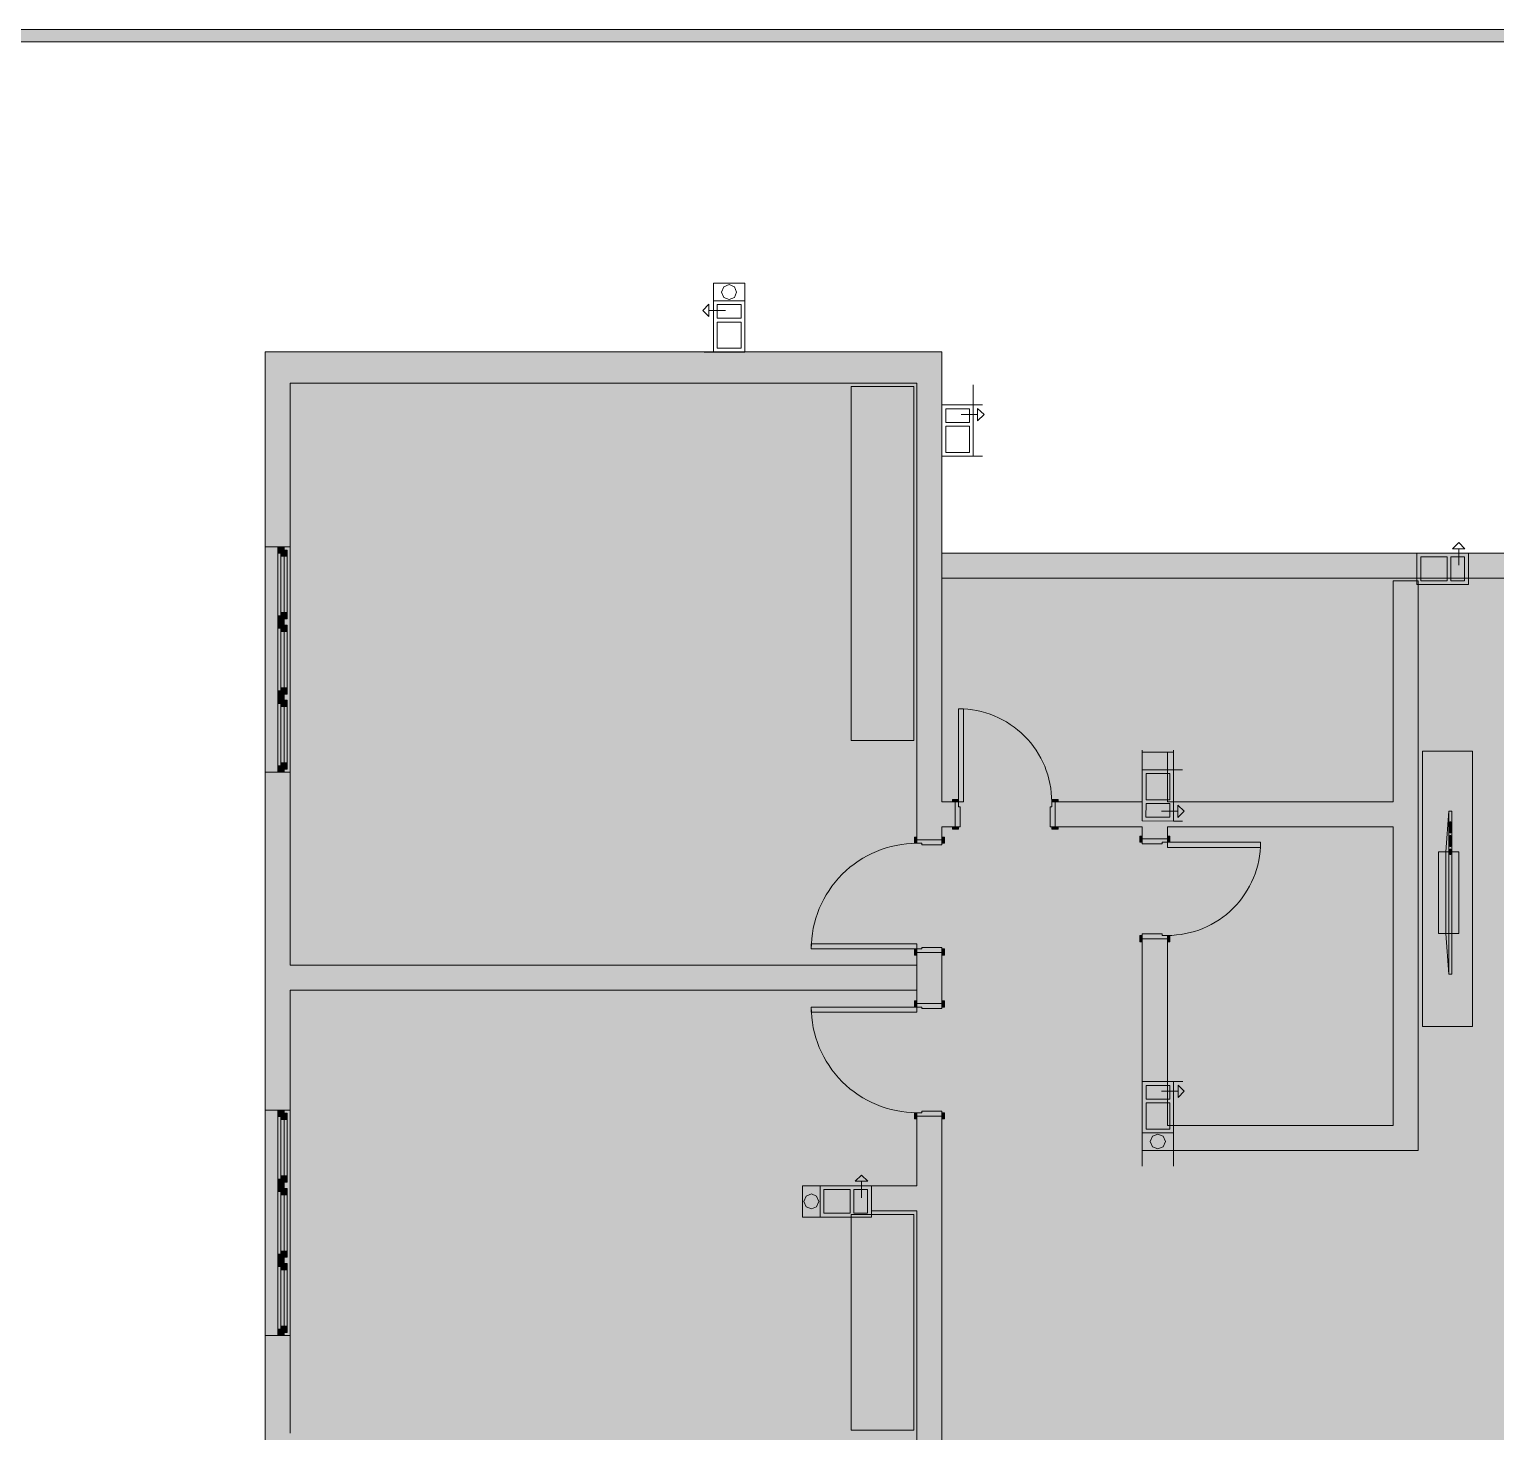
# Model space of a CAD drawing. Header units: centimetres. Extents: x -2733 to 2483, y -2206 to 1504.
# Drawn here: x 644 to 1815, y 384 to 1504 of the extents above; entities that cross this region are included whole.
import ezdxf

# ---------------------------------------------------------------- set-up
doc = ezdxf.new("R2010")
doc.units = ezdxf.units.CM
for name, color, linetype, lineweight, true_color in [('kufiri i objektit', 7, 'Continuous', 0, 0xb36d4d), ('PDF_2D Drafting - General', 7, 'Continuous', 0, 0x7f7f7f), ('PDF_Equipment', 7, 'Continuous', 0, 0x6a6a6a), ('PDF_Muret', 7, 'Continuous', 0, 0x7f7f7f)]:
    doc.layers.add(name, color=color, linetype=linetype, lineweight=lineweight, true_color=true_color)
doc.layers.add('ndarjet-njesite', color=1, linetype='Continuous', lineweight=0)
doc.layers.add('PDF_Oxhaqet', color=7, linetype='Continuous', lineweight=0)

msp = doc.modelspace()

# ---------------------------------------------------------------- hatches: boundary and pattern name
at = {"layer": 'PDF_2D Drafting - General', "true_color": 0xfafafa, "transparency": 33554559}
msp.add_hatch(color=7, dxfattribs=at).paths.add_polyline_path([(2309, 1085.5), (2309, -210.6), (2309, -223.1), (1319, -223.1), (1306.5, -223.1), (1306.5, -707.4), (1046.1, -707.5), (1033.6, -707.4), (1033.6, -422.5), (1033.6, -410), (852, -410), (832, -410), (832, 1246.4), (1372.5, 1246.4), (1372.4, 1085.5)])
at = {"layer": 'PDF_Equipment', "true_color": 0xffffff, "transparency": 33554559}
msp.add_hatch(color=7, dxfattribs=at).paths.add_polyline_path([(1779.8, 749.1), (1777.3, 749.1), (1774.8, 781.7), (1774.8, 846.9), (1777.3, 879.5), (1779.8, 879.5)])
at = {"layer": 'PDF_Muret', "true_color": 0xffffff, "transparency": 33554559}
for points in [[(842, 1090.5), (847, 1090.5), (847, 1088), (844.5, 1088), (844.5, 1085.5), (842, 1085.5)], [(849.5, 1083), (849.5, 1038), (844.5, 1038), (844.5, 1035.5), (842, 1035.5), (842, 1085.5), (844.5, 1085.5), (844.5, 1083)], [(847, 1030.5), (842, 1030.5), (842, 1035.5), (844.5, 1035.5), (844.5, 1033), (847, 1033)], [(842, 1030.5), (847, 1030.5), (847, 1028), (844.5, 1028), (844.5, 1025.5), (842, 1025.5)], [(849.5, 1023), (849.5, 978), (844.5, 978), (844.5, 975.5), (842, 975.5), (842, 1025.5), (844.5, 1025.5), (844.5, 1023)], [(847, 970.5), (842, 970.5), (842, 975.5), (844.5, 975.5), (844.5, 973), (847, 973)], [(842, 970.5), (847, 970.5), (847, 968), (844.5, 968), (844.5, 965.5), (842, 965.5)], [(849.5, 963), (849.5, 918), (844.5, 918), (844.5, 915.5), (842, 915.5), (842, 965.5), (844.5, 965.5), (844.5, 963)], [(847, 910.5), (842, 910.5), (842, 915.5), (844.5, 915.5), (844.5, 913), (847, 913)], [(1383, 866.8), (1383, 886.8), (1385.8, 886.8), (1385.8, 882.8), (1387, 882.8), (1387, 866.8)], [(1459, 866.8), (1459, 882.8), (1460.2, 882.8), (1460.2, 886.8), (1463, 886.8), (1463, 866.8)], [(1372.5, 852.5), (1356.5, 852.5), (1356.5, 853.7), (1352.5, 853.7), (1352.5, 856.5), (1372.5, 856.5)], [(1532.5, 857.3), (1552.5, 857.3), (1552.5, 854.5), (1548.5, 854.5), (1548.5, 853.3), (1532.5, 853.3)], [(1532.5, 781.3), (1548.5, 781.3), (1548.5, 780.1), (1552.5, 780.1), (1552.5, 777.3), (1532.5, 777.3)], [(1372.5, 766.5), (1352.5, 766.5), (1352.5, 769.3), (1356.5, 769.3), (1356.5, 770.5), (1372.5, 770.5)], [(1372.5, 725.7), (1372.5, 721.7), (1356.5, 721.7), (1356.5, 722.9), (1352.5, 722.9), (1352.5, 725.7)], [(847, 640.5), (847, 638), (844.5, 638), (844.5, 635.5), (842, 635.5), (842, 640.5)], [(849.5, 588), (844.5, 588), (844.5, 585.5), (842, 585.5), (842, 635.5), (844.5, 635.5), (844.5, 633), (849.5, 633)], [(1372.5, 639.7), (1372.5, 635.7), (1352.5, 635.7), (1352.5, 638.5), (1356.5, 638.5), (1356.5, 639.7)], [(842, 580.5), (842, 585.5), (844.5, 585.5), (844.5, 583), (847, 583), (847, 580.5)], [(847, 580.5), (847, 578), (844.5, 578), (844.5, 575.5), (842, 575.5), (842, 580.5)], [(849.5, 528), (844.5, 528), (844.5, 525.5), (842, 525.5), (842, 575.5), (844.5, 575.5), (844.5, 573), (849.5, 573)], [(842, 520.5), (842, 525.5), (844.5, 525.5), (844.5, 523), (847, 523), (847, 520.5)], [(847, 520.5), (847, 518), (844.5, 518), (844.5, 515.5), (842, 515.5), (842, 520.5)], [(849.5, 468), (844.5, 468), (844.5, 465.5), (842, 465.5), (842, 515.5), (844.5, 515.5), (844.5, 513), (849.5, 513)], [(842, 460.5), (842, 465.5), (844.5, 465.5), (844.5, 463), (847, 463), (847, 460.5)]]:
    msp.add_hatch(color=7, dxfattribs=at).paths.add_polyline_path(points)

# ---------------------------------------------------------------- linework, layer by layer
at = {"layer": 'kufiri i objektit', "lineweight": 5}
msp.add_lwpolyline([(293.9, 39.3), (293.9, 122.7), (-2197.9, 122.7), (-2197.9, -1778), (2482.6, -1778), (2482.6, 1504), (532.4, 1504), (532.4, 39.3)], close=True, dxfattribs=at)
at = {"layer": 'ndarjet-njesite'}
msp.add_lwpolyline([(2309, 1085.5), (2309, -210.6), (2309, -223.1), (1319, -223.1), (1306.5, -223.1), (1306.5, -707.4), (1021.1, -707.4), (1021.1, -397.5), (832, -397.5), (832, 1246.4), (1372.5, 1246.4), (1372.4, 1085.5), (2309, 1085.5)], close=True, dxfattribs=at)
at = {"layer": 'PDF_2D Drafting - General', "lineweight": 9}
for points in [[(832, -410), (832, 1246.4)], [(832, 1246.4), (1372.5, 1246.4)], [(1372.5, 1246.4), (1372.4, 1085.5)], [(1300.1, 1218.8), (1300.1, 935.9)], [(1350.1, 1218.8), (1300.1, 1218.8)], [(1350.1, 935.9), (1350.1, 1218.8)], [(1372.4, 1085.5), (2309, 1085.5)], [(1300.1, 935.9), (1350.1, 935.9)], [(1756.3, 927.4), (1756.3, 707.4)], [(1796.3, 927.4), (1756.3, 927.4)], [(1796.3, 707.4), (1796.3, 927.4)], [(1756.3, 707.4), (1796.3, 707.4)], [(1300.1, 557.2), (1300.1, 384.8)], [(1350.1, 557.2), (1300.1, 557.2)], [(1350.1, 384.8), (1350.1, 557.2)], [(1300.1, 384.8), (1350.1, 384.8)]]:
    msp.add_lwpolyline(points, dxfattribs=at)
at = {"layer": 'PDF_2D Drafting - General', "color": 7, "true_color": 0xffffff, "transparency": 33554559}
for points in [[(1350.1, 935.9), (1300.1, 935.9), (1350.1, 1218.8), (1300.1, 1218.8)], [(1796.3, 927.4), (1796.3, 707.4), (1756.3, 927.4), (1756.3, 707.4)], [(1350.1, 384.8), (1300.1, 384.8), (1350.1, 557.2), (1300.1, 557.2)]]:
    msp.add_solid(points, dxfattribs=at)
at = {"layer": 'PDF_Equipment', "lineweight": 13}
for points in [[(1777.3, 879.5), (1774.8, 846.9)], [(1779.8, 879.5), (1777.3, 879.5)], [(1777.3, 749.1), (1777.3, 879.5)], [(1779.8, 749.1), (1779.8, 879.5)], [(1778.2, 862.1), (1778.2, 870.8)], [(1778.2, 870.8), (1778.8, 870.8)], [(1778.8, 870.8), (1778.8, 862.1)], [(1778.8, 862.1), (1778.2, 862.1)], [(1778.2, 851.3), (1778.2, 860)], [(1778.2, 860), (1778.8, 860)], [(1778.8, 860), (1778.8, 851.3)], [(1769.1, 846.9), (1769.1, 781.7)], [(1785.4, 846.9), (1769.1, 846.9)], [(1774.8, 846.9), (1774.8, 781.7)], [(1778.8, 851.3), (1778.2, 851.3)], [(1778.2, 844.8), (1778.2, 849.1)], [(1778.2, 849.1), (1778.8, 849.1)], [(1778.8, 844.8), (1778.2, 844.8)], [(1778.8, 849.1), (1778.8, 844.8)], [(1785.4, 781.7), (1785.4, 846.9)], [(1769.1, 781.7), (1785.4, 781.7)], [(1774.8, 781.7), (1777.3, 749.1)], [(1777.3, 749.1), (1779.8, 749.1)]]:
    msp.add_lwpolyline(points, dxfattribs=at)
at = {"layer": 'PDF_Equipment', "color": 7, "true_color": 0xffffff, "transparency": 33554559}
msp.add_solid([(1785.4, 781.7), (1769.1, 781.7), (1785.4, 846.9), (1769.1, 846.9)], dxfattribs=at)
at = {"layer": 'PDF_Muret', "color": 251, "lineweight": 5, "true_color": 0x6a6a6a}
for points in [[(542.4, 1494), (2472.6, 1494)], [(1372.5, 1246.4), (832, 1246.4)], [(832, 1246.4), (832, 1090.5)], [(1372.5, 1085.5), (1372.5, 1246.4)], [(852, 1221.4), (1352.5, 1221.4)], [(852, 1090.5), (852, 1221.4)], [(1352.5, 1221.4), (1352.5, 856.5)], [(832, 1090.5), (842, 1090.5)], [(832, 1090.5), (842, 1090.5)], [(842, 1090.5), (847, 1090.5)], [(842, 1090.5), (847, 1090.5)], [(842, 1090.5), (847, 1090.5)], [(847, 1090.5), (852, 1090.5)], [(847, 1090.5), (852, 1090.5)], [(1906.2, 1085.5), (1372.4, 1085.5)], [(1372.4, 1085.5), (1372.4, 1065.5)], [(1372.4, 1065.5), (1906.2, 1065.5)], [(1372.5, 886.8), (1372.5, 1065.5)], [(1732.9, 1063.5), (1732.9, 886.8)], [(1752.9, 1063.5), (1732.9, 1063.5)], [(1752.9, 608.3), (1752.9, 1063.5)], [(1532.5, 926.5), (1532.5, 886.8)], [(1552.5, 926.5), (1532.5, 926.5)], [(1552.5, 886.8), (1552.5, 926.5)], [(832, 910.5), (842, 910.5)], [(832, 910.5), (832, 640.5)], [(832, 910.5), (842, 910.5)], [(842, 910.5), (847, 910.5)], [(842, 910.5), (847, 910.5)], [(842, 910.5), (847, 910.5)], [(847, 910.5), (852, 910.5)], [(847, 910.5), (852, 910.5)], [(852, 756.4), (852, 910.5)], [(1383, 886.8), (1372.5, 886.8)], [(1383, 886.8), (1380.8, 886.8)], [(1383, 886.8), (1380.8, 886.8)], [(1383, 886.8), (1380.8, 886.8)], [(1383, 886.8), (1383, 866.8)], [(1383, 886.8), (1383, 866.8)], [(1383, 886.8), (1383, 866.8)], [(1463, 886.8), (1465.2, 886.8)], [(1463, 886.8), (1463, 866.8)], [(1532.5, 886.8), (1463, 886.8)], [(1463, 886.8), (1463, 866.8)], [(1463, 886.8), (1463, 866.8)], [(1463, 886.8), (1465.2, 886.8)], [(1463, 886.8), (1465.2, 886.8)], [(1732.9, 886.8), (1552.5, 886.8)], [(1372.5, 856.5), (1372.5, 866.8)], [(1372.5, 866.8), (1383, 866.8)], [(1383, 866.8), (1380.8, 866.8)], [(1383, 866.8), (1380.8, 866.8)], [(1383, 866.8), (1380.8, 866.8)], [(1463, 866.8), (1465.2, 866.8)], [(1463, 866.8), (1532.5, 866.8)], [(1463, 866.8), (1465.2, 866.8)], [(1463, 866.8), (1465.2, 866.8)], [(1532.5, 866.8), (1532.5, 857.3)], [(1552.5, 857.3), (1552.5, 866.8)], [(1552.5, 866.8), (1732.9, 866.8)], [(1732.9, 866.8), (1732.9, 628.3)], [(1352.5, 856.5), (1352.5, 858.7)], [(1352.5, 856.5), (1352.5, 858.7)], [(1352.5, 856.5), (1352.5, 858.7)], [(1352.5, 856.5), (1372.5, 856.5)], [(1352.5, 856.5), (1372.5, 856.5)], [(1352.5, 856.5), (1372.5, 856.5)], [(1372.5, 856.5), (1372.5, 858.7)], [(1372.5, 856.5), (1372.5, 858.7)], [(1372.5, 856.5), (1372.5, 858.7)], [(1532.5, 857.3), (1532.5, 859.5)], [(1532.5, 857.3), (1532.5, 859.5)], [(1532.5, 857.3), (1532.5, 859.5)], [(1552.5, 857.3), (1532.5, 857.3)], [(1552.5, 857.3), (1532.5, 857.3)], [(1552.5, 857.3), (1532.5, 857.3)], [(1552.5, 857.3), (1552.5, 859.5)], [(1552.5, 857.3), (1552.5, 859.5)], [(1552.5, 857.3), (1552.5, 859.5)], [(1532.5, 777.3), (1532.5, 775.1)], [(1552.5, 777.3), (1532.5, 777.3)], [(1532.5, 777.3), (1532.5, 608.3)], [(1552.5, 777.3), (1532.5, 777.3)], [(1552.5, 777.3), (1532.5, 777.3)], [(1532.5, 777.3), (1532.5, 775.1)], [(1532.5, 777.3), (1532.5, 775.1)], [(1552.5, 777.3), (1552.5, 775.1)], [(1552.5, 628.3), (1552.5, 777.3)], [(1552.5, 777.3), (1552.5, 775.1)], [(1552.5, 777.3), (1552.5, 775.1)], [(1352.5, 766.5), (1352.5, 764.3)], [(1352.5, 766.5), (1372.5, 766.5)], [(1352.5, 766.5), (1352.5, 725.7)], [(1352.5, 766.5), (1372.5, 766.5)], [(1352.5, 766.5), (1372.5, 766.5)], [(1352.5, 766.5), (1352.5, 764.3)], [(1352.5, 766.5), (1352.5, 764.3)], [(1372.5, 766.5), (1372.5, 764.3)], [(1372.5, 725.7), (1372.5, 766.5)], [(1372.5, 766.5), (1372.5, 764.3)], [(1372.5, 766.5), (1372.5, 764.3)], [(1352.5, 756.4), (852, 756.4)], [(1352.5, 736.4), (1352.5, 756.4)], [(852, 640.5), (852, 736.4)], [(852, 736.4), (1352.5, 736.4)], [(1352.5, 725.7), (1352.5, 727.9)], [(1352.5, 725.7), (1352.5, 727.9)], [(1352.5, 725.7), (1352.5, 727.9)], [(1372.5, 725.7), (1372.5, 727.9)], [(1372.5, 725.7), (1372.5, 727.9)], [(1372.5, 725.7), (1372.5, 727.9)], [(1352.5, 725.7), (1372.5, 725.7)], [(1352.5, 725.7), (1372.5, 725.7)], [(1352.5, 725.7), (1372.5, 725.7)], [(832, 640.5), (842, 640.5)], [(832, 640.5), (842, 640.5)], [(842, 640.5), (847, 640.5)], [(842, 640.5), (847, 640.5)], [(842, 640.5), (847, 640.5)], [(847, 640.5), (852, 640.5)], [(847, 640.5), (852, 640.5)], [(1352.5, 635.7), (1352.5, 633.5)], [(1352.5, 635.7), (1372.5, 635.7)], [(1352.5, 635.7), (1352.5, 580.1)], [(1352.5, 635.7), (1372.5, 635.7)], [(1352.5, 635.7), (1372.5, 635.7)], [(1352.5, 635.7), (1352.5, 633.5)], [(1352.5, 635.7), (1352.5, 633.5)], [(1372.5, 635.7), (1372.5, 633.5)], [(1372.5, 49.4), (1372.5, 635.7)], [(1372.5, 635.7), (1372.5, 633.5)], [(1372.5, 635.7), (1372.5, 633.5)], [(1732.9, 628.3), (1552.5, 628.3)], [(1532.5, 608.3), (1552.5, 608.3)], [(1552.5, 608.3), (1752.9, 608.3)], [(1352.5, 580.1), (1316.1, 580.1)], [(1316.1, 580.1), (1316.1, 560.1)], [(1316.1, 560.1), (1352.5, 560.1)], [(1352.5, 560.1), (1352.5, 49.4)], [(832, 460.5), (842, 460.5)], [(832, 460.5), (832, 244.1)], [(832, 460.5), (842, 460.5)], [(842, 460.5), (847, 460.5)], [(842, 460.5), (847, 460.5)], [(842, 460.5), (847, 460.5)], [(847, 460.5), (852, 460.5)], [(847, 460.5), (852, 460.5)], [(852, 382.5), (852, 460.5)]]:
    msp.add_lwpolyline(points, dxfattribs=at)
at = {"layer": 'PDF_Muret', "lineweight": 5}
for points in [[(832, 910.5), (832, 1090.5)], [(842, 1090.5), (842, 1085.5)], [(847, 1088), (847, 1090.5)], [(852, 910.5), (852, 1090.5)], [(842, 1085.5), (844.5, 1085.5)], [(842, 1085.5), (842, 1035.5)], [(844.5, 1085.5), (844.5, 1088)], [(844.5, 1088), (847, 1088)], [(844.5, 1088), (844.5, 1083)], [(849.5, 1088), (844.5, 1088)], [(844.5, 1083), (849.5, 1083)], [(844.5, 1083), (844.5, 1038)], [(847, 1038), (847, 1083)], [(849.5, 1083), (849.5, 1088)], [(849.5, 1038), (849.5, 1083)], [(849.5, 1038), (849.5, 1083)], [(844.5, 1035.5), (842, 1035.5)], [(842, 1035.5), (842, 1030.5)], [(849.5, 1038), (844.5, 1038)], [(844.5, 1038), (844.5, 1033)], [(844.5, 1033), (844.5, 1035.5)], [(847, 1033), (844.5, 1033)], [(844.5, 1033), (849.5, 1033)], [(847, 1030.5), (847, 1033)], [(849.5, 1033), (849.5, 1038)], [(842, 1030.5), (842, 1025.5)], [(842, 1025.5), (844.5, 1025.5)], [(842, 1025.5), (842, 975.5)], [(844.5, 1025.5), (844.5, 1028)], [(844.5, 1028), (847, 1028)], [(844.5, 1028), (844.5, 1023)], [(849.5, 1028), (844.5, 1028)], [(844.5, 1023), (849.5, 1023)], [(844.5, 1023), (844.5, 978)], [(847, 1028), (847, 1030.5)], [(847, 978), (847, 1023)], [(849.5, 1023), (849.5, 1028)], [(849.5, 978), (849.5, 1023)], [(849.5, 978), (849.5, 1023)], [(844.5, 975.5), (842, 975.5)], [(842, 975.5), (842, 970.5)], [(849.5, 978), (844.5, 978)], [(844.5, 978), (844.5, 973)], [(844.5, 973), (844.5, 975.5)], [(847, 973), (844.5, 973)], [(844.5, 973), (849.5, 973)], [(847, 970.5), (847, 973)], [(849.5, 973), (849.5, 978)], [(842, 970.5), (842, 965.5)], [(842, 965.5), (844.5, 965.5)], [(842, 965.5), (842, 915.5)], [(844.5, 965.5), (844.5, 968)], [(844.5, 968), (847, 968)], [(844.5, 968), (844.5, 963)], [(849.5, 968), (844.5, 968)], [(844.5, 963), (849.5, 963)], [(844.5, 963), (844.5, 918)], [(847, 968), (847, 970.5)], [(847, 918), (847, 963)], [(849.5, 963), (849.5, 968)], [(849.5, 918), (849.5, 963)], [(849.5, 918), (849.5, 963)], [(1385.8, 961.2), (1385.8, 886.8)], [(1389.8, 961.2), (1385.8, 961.2)], [(1389.8, 886.8), (1389.8, 961.2)], [(844.5, 915.5), (842, 915.5)], [(842, 915.5), (842, 910.5)], [(849.5, 918), (844.5, 918)], [(844.5, 918), (844.5, 913)], [(844.5, 913), (844.5, 915.5)], [(849.5, 913), (849.5, 918)], [(847, 913), (844.5, 913)], [(844.5, 913), (849.5, 913)], [(847, 910.5), (847, 913)], [(1385.8, 888.7), (1380.8, 888.7)], [(1380.8, 888.7), (1380.8, 886.8)], [(1380.8, 886.8), (1385.8, 886.8)], [(1383, 866.8), (1383, 886.8)], [(1383, 886.8), (1385.8, 886.8)], [(1385.8, 886.8), (1385.8, 888.7)], [(1385.8, 886.8), (1385.8, 882.8)], [(1385.8, 886.8), (1389.8, 886.8)], [(1385.8, 882.8), (1387, 882.8)], [(1387, 882.8), (1387, 866.8)], [(1459, 866.8), (1459, 882.8)], [(1459, 882.8), (1460.2, 882.8)], [(1465.2, 888.7), (1460.2, 888.7)], [(1460.2, 888.7), (1460.2, 886.8)], [(1460.2, 886.8), (1465.2, 886.8)], [(1460.2, 882.8), (1460.2, 886.8)], [(1460.2, 886.8), (1463, 886.8)], [(1463, 886.8), (1463, 866.8)], [(1465.2, 886.8), (1465.2, 888.7)], [(1385.8, 866.8), (1380.8, 866.8)], [(1380.8, 866.8), (1380.8, 864.9)], [(1387, 866.8), (1383, 866.8)], [(1385.8, 864.9), (1385.8, 866.8)], [(1463, 866.8), (1459, 866.8)], [(1465.2, 866.8), (1460.2, 866.8)], [(1460.2, 866.8), (1460.2, 864.9)], [(1465.2, 864.9), (1465.2, 866.8)], [(1352.5, 858.7), (1350.6, 858.7)], [(1350.6, 858.7), (1350.6, 853.7)], [(1352.5, 853.7), (1352.5, 858.7)], [(1352.5, 853.7), (1352.5, 856.5)], [(1352.5, 856.5), (1372.5, 856.5)], [(1374.4, 858.7), (1372.5, 858.7)], [(1372.5, 858.7), (1372.5, 853.7)], [(1372.5, 856.5), (1372.5, 852.5)], [(1374.4, 853.7), (1374.4, 858.7)], [(1380.8, 864.9), (1385.8, 864.9)], [(1460.2, 864.9), (1465.2, 864.9)], [(1532.5, 859.5), (1530.6, 859.5)], [(1530.6, 859.5), (1530.6, 854.5)], [(1532.5, 854.5), (1532.5, 859.5)], [(1532.5, 857.3), (1552.5, 857.3)], [(1532.5, 853.3), (1532.5, 857.3)], [(1554.4, 859.5), (1552.5, 859.5)], [(1552.5, 859.5), (1552.5, 854.5)], [(1552.5, 857.3), (1552.5, 854.5)], [(1554.4, 854.5), (1554.4, 859.5)], [(1350.6, 853.7), (1352.5, 853.7)], [(1356.5, 853.7), (1352.5, 853.7)], [(1356.5, 852.5), (1356.5, 853.7)], [(1372.5, 852.5), (1356.5, 852.5)], [(1372.5, 853.7), (1374.4, 853.7)], [(1530.6, 854.5), (1532.5, 854.5)], [(1548.5, 853.3), (1532.5, 853.3)], [(1552.5, 854.5), (1548.5, 854.5)], [(1548.5, 854.5), (1548.5, 853.3)], [(1552.5, 854.5), (1554.4, 854.5)], [(1626.9, 854.5), (1552.5, 854.5)], [(1552.5, 854.5), (1552.5, 850.5)], [(1552.5, 850.5), (1626.9, 850.5)], [(1626.9, 850.5), (1626.9, 854.5)], [(1352.5, 773.3), (1268.1, 773.3)], [(1268.1, 773.3), (1268.1, 769.3)], [(1352.5, 769.3), (1352.5, 773.3)], [(1530.6, 780.1), (1530.6, 775.1)], [(1532.5, 780.1), (1530.6, 780.1)], [(1530.6, 775.1), (1532.5, 775.1)], [(1532.5, 781.3), (1548.5, 781.3)], [(1532.5, 777.3), (1532.5, 781.3)], [(1532.5, 775.1), (1532.5, 780.1)], [(1552.5, 777.3), (1532.5, 777.3)], [(1548.5, 781.3), (1548.5, 780.1)], [(1548.5, 780.1), (1552.5, 780.1)], [(1552.5, 780.1), (1552.5, 775.1)], [(1554.4, 780.1), (1552.5, 780.1)], [(1552.5, 780.1), (1552.5, 777.3)], [(1552.5, 775.1), (1554.4, 775.1)], [(1554.4, 775.1), (1554.4, 780.1)], [(1268.1, 769.3), (1352.5, 769.3)], [(1350.6, 769.3), (1350.6, 764.3)], [(1352.5, 769.3), (1350.6, 769.3)], [(1350.6, 764.3), (1352.5, 764.3)], [(1352.5, 764.3), (1352.5, 769.3)], [(1352.5, 766.5), (1352.5, 769.3)], [(1352.5, 769.3), (1356.5, 769.3)], [(1372.5, 766.5), (1352.5, 766.5)], [(1356.5, 769.3), (1356.5, 770.5)], [(1356.5, 770.5), (1372.5, 770.5)], [(1372.5, 770.5), (1372.5, 766.5)], [(1372.5, 769.3), (1372.5, 764.3)], [(1374.4, 769.3), (1372.5, 769.3)], [(1372.5, 764.3), (1374.4, 764.3)], [(1374.4, 764.3), (1374.4, 769.3)], [(1350.6, 722.9), (1350.6, 727.9)], [(1350.6, 727.9), (1352.5, 727.9)], [(1352.5, 727.9), (1352.5, 722.9)], [(1372.5, 722.9), (1372.5, 727.9)], [(1372.5, 727.9), (1374.4, 727.9)], [(1374.4, 727.9), (1374.4, 722.9)], [(1268.1, 722.9), (1352.5, 722.9)], [(1268.1, 718.9), (1268.1, 722.9)], [(1352.5, 718.9), (1268.1, 718.9)], [(1352.5, 722.9), (1350.6, 722.9)], [(1372.5, 725.7), (1352.5, 725.7)], [(1352.5, 725.7), (1352.5, 722.9)], [(1352.5, 722.9), (1356.5, 722.9)], [(1352.5, 722.9), (1352.5, 718.9)], [(1356.5, 722.9), (1356.5, 721.7)], [(1356.5, 721.7), (1372.5, 721.7)], [(1372.5, 721.7), (1372.5, 725.7)], [(1374.4, 722.9), (1372.5, 722.9)], [(832, 640.5), (832, 460.5)], [(842, 635.5), (842, 640.5)], [(844.5, 635.5), (842, 635.5)], [(842, 585.5), (842, 635.5)], [(847, 638), (844.5, 638)], [(844.5, 638), (844.5, 635.5)], [(844.5, 633), (844.5, 638)], [(844.5, 638), (849.5, 638)], [(849.5, 633), (844.5, 633)], [(844.5, 588), (844.5, 633)], [(847, 640.5), (847, 638)], [(847, 633), (847, 588)], [(849.5, 638), (849.5, 633)], [(849.5, 633), (849.5, 588)], [(849.5, 633), (849.5, 588)], [(852, 640.5), (852, 460.5)], [(1350.6, 633.5), (1350.6, 638.5)], [(1350.6, 638.5), (1352.5, 638.5)], [(1352.5, 633.5), (1350.6, 633.5)], [(1352.5, 638.5), (1352.5, 633.5)], [(1356.5, 638.5), (1352.5, 638.5)], [(1352.5, 638.5), (1352.5, 635.7)], [(1352.5, 635.7), (1372.5, 635.7)], [(1372.5, 639.7), (1356.5, 639.7)], [(1356.5, 639.7), (1356.5, 638.5)], [(1372.5, 635.7), (1372.5, 639.7)], [(1372.5, 633.5), (1372.5, 638.5)], [(1372.5, 638.5), (1374.4, 638.5)], [(1374.4, 633.5), (1372.5, 633.5)], [(1374.4, 638.5), (1374.4, 633.5)], [(844.5, 583), (844.5, 588)], [(844.5, 588), (849.5, 588)], [(849.5, 588), (849.5, 583)], [(842, 580.5), (842, 585.5)], [(842, 585.5), (844.5, 585.5)], [(842, 575.5), (842, 580.5)], [(844.5, 575.5), (842, 575.5)], [(842, 525.5), (842, 575.5)], [(844.5, 585.5), (844.5, 583)], [(844.5, 583), (847, 583)], [(849.5, 583), (844.5, 583)], [(847, 578), (844.5, 578)], [(844.5, 578), (844.5, 575.5)], [(844.5, 573), (844.5, 578)], [(844.5, 578), (849.5, 578)], [(847, 583), (847, 580.5)], [(847, 580.5), (847, 578)], [(849.5, 578), (849.5, 573)], [(849.5, 573), (844.5, 573)], [(844.5, 528), (844.5, 573)], [(847, 573), (847, 528)], [(849.5, 573), (849.5, 528)], [(849.5, 573), (849.5, 528)], [(844.5, 523), (844.5, 528)], [(844.5, 528), (849.5, 528)], [(849.5, 528), (849.5, 523)], [(842, 520.5), (842, 525.5)], [(842, 525.5), (844.5, 525.5)], [(842, 515.5), (842, 520.5)], [(844.5, 515.5), (842, 515.5)], [(842, 465.5), (842, 515.5)], [(844.5, 525.5), (844.5, 523)], [(844.5, 523), (847, 523)], [(849.5, 523), (844.5, 523)], [(847, 518), (844.5, 518)], [(844.5, 518), (844.5, 515.5)], [(844.5, 513), (844.5, 518)], [(844.5, 518), (849.5, 518)], [(847, 523), (847, 520.5)], [(847, 520.5), (847, 518)], [(849.5, 518), (849.5, 513)], [(849.5, 513), (844.5, 513)], [(844.5, 468), (844.5, 513)], [(847, 513), (847, 468)], [(849.5, 513), (849.5, 468)], [(849.5, 513), (849.5, 468)], [(842, 460.5), (842, 465.5)], [(842, 465.5), (844.5, 465.5)], [(844.5, 463), (844.5, 468)], [(844.5, 468), (849.5, 468)], [(844.5, 465.5), (844.5, 463)], [(844.5, 463), (847, 463)], [(849.5, 463), (844.5, 463)], [(847, 463), (847, 460.5)], [(849.5, 468), (849.5, 463)]]:
    msp.add_lwpolyline(points, dxfattribs=at)
for centre, radius, start, end in [((1385.8, 886.8), 74.4, 359.9946, 90.0079), ((1352.5, 769.3), 84.4, 89.9878, 180.0139), ((1552.5, 854.5), 74.4, 269.9921, 0.0057), ((1352.5, 722.9), 84.4, 179.9856, 270.0131)]:
    msp.add_arc(centre, radius, start, end, dxfattribs=at)
at = {"layer": 'PDF_Muret', "color": 7, "true_color": 0xffffff, "transparency": 33554559}
for points in [[(2482.6, 1504), (2472.6, 1494), (532.4, 1504), (542.4, 1494)], [(1372.5, 1246.4), (1352.5, 1221.4), (832, 1246.4), (852, 1221.4)], [(852, 1221.4), (852, 1090.5), (832, 1246.4), (832, 1090.5)], [(1372.5, 1246.4), (1372.5, 856.5), (1352.5, 1221.4), (1352.5, 856.5)], [(832, 1090.5), (852, 1090.5), (832, 910.5), (852, 910.5)], [(844.5, 1088), (849.5, 1088), (844.5, 1083), (849.5, 1083)], [(844.5, 1083), (849.5, 1083), (844.5, 1038), (849.5, 1038)], [(1372.4, 1085.5), (1906.2, 1085.5), (1372.4, 1065.5), (1906.2, 1065.5)], [(1732.9, 1063.5), (1752.9, 1063.5), (1732.9, 628.3), (1752.9, 608.3)], [(849.5, 1033), (844.5, 1033), (849.5, 1038), (844.5, 1038)], [(844.5, 1028), (849.5, 1028), (844.5, 1023), (849.5, 1023)], [(844.5, 1023), (849.5, 1023), (844.5, 978), (849.5, 978)], [(849.5, 973), (844.5, 973), (849.5, 978), (844.5, 978)], [(844.5, 968), (849.5, 968), (844.5, 963), (849.5, 963)], [(844.5, 963), (849.5, 963), (844.5, 918), (849.5, 918)], [(1385.8, 961.2), (1389.8, 961.2), (1385.8, 886.8), (1389.8, 886.8)], [(1552.5, 926.5), (1552.5, 886.8), (1532.5, 926.5), (1532.5, 886.8)], [(849.5, 913), (844.5, 913), (849.5, 918), (844.5, 918)], [(832, 640.5), (832, 910.5), (852, 640.5), (852, 910.5)], [(1372.5, 866.8), (1372.5, 886.8), (1383, 866.8), (1383, 886.8)], [(1385.8, 888.7), (1385.8, 886.8), (1380.8, 888.7), (1380.8, 886.8)], [(1460.2, 886.8), (1460.2, 888.7), (1465.2, 886.8), (1465.2, 888.7)], [(1732.9, 886.8), (1732.9, 866.8), (1463, 886.8), (1463, 866.8)], [(1385.8, 866.8), (1385.8, 864.9), (1380.8, 866.8), (1380.8, 864.9)], [(1460.2, 864.9), (1460.2, 866.8), (1465.2, 864.9), (1465.2, 866.8)], [(1552.5, 866.8), (1552.5, 857.3), (1532.5, 866.8), (1532.5, 857.3)], [(1352.5, 853.7), (1350.6, 853.7), (1352.5, 858.7), (1350.6, 858.7)], [(1374.4, 853.7), (1372.5, 853.7), (1374.4, 858.7), (1372.5, 858.7)], [(1532.5, 854.5), (1530.6, 854.5), (1532.5, 859.5), (1530.6, 859.5)], [(1554.4, 854.5), (1552.5, 854.5), (1554.4, 859.5), (1552.5, 859.5)], [(1626.9, 854.5), (1626.9, 850.5), (1552.5, 854.5), (1552.5, 850.5)], [(1268.1, 769.3), (1268.1, 773.3), (1352.5, 769.3), (1352.5, 773.3)], [(1530.6, 780.1), (1532.5, 780.1), (1530.6, 775.1), (1532.5, 775.1)], [(1532.5, 608.3), (1532.5, 777.3), (1552.5, 608.3), (1552.5, 777.3)], [(1552.5, 780.1), (1554.4, 780.1), (1552.5, 775.1), (1554.4, 775.1)], [(1350.6, 769.3), (1352.5, 769.3), (1350.6, 764.3), (1352.5, 764.3)], [(1352.5, 725.7), (1352.5, 766.5), (1372.5, 725.7), (1372.5, 766.5)], [(1372.5, 769.3), (1374.4, 769.3), (1372.5, 764.3), (1374.4, 764.3)], [(1352.5, 756.4), (1352.5, 736.4), (852, 756.4), (852, 736.4)], [(1350.6, 722.9), (1350.6, 727.9), (1352.5, 722.9), (1352.5, 727.9)], [(1372.5, 722.9), (1372.5, 727.9), (1374.4, 722.9), (1374.4, 727.9)], [(1268.1, 722.9), (1352.5, 722.9), (1268.1, 718.9), (1352.5, 718.9)], [(832, 460.5), (832, 640.5), (852, 460.5), (852, 640.5)], [(849.5, 638), (849.5, 633), (844.5, 638), (844.5, 633)], [(844.5, 588), (844.5, 633), (849.5, 588), (849.5, 633)], [(1352.5, 638.5), (1352.5, 633.5), (1350.6, 638.5), (1350.6, 633.5)], [(1352.5, 635.7), (1372.5, 635.7), (1352.5, 49.4), (1372.5, 49.4)], [(1374.4, 638.5), (1374.4, 633.5), (1372.5, 638.5), (1372.5, 633.5)], [(1732.9, 628.3), (1752.9, 608.3), (1552.5, 628.3), (1552.5, 608.3)], [(844.5, 583), (844.5, 588), (849.5, 583), (849.5, 588)], [(849.5, 578), (849.5, 573), (844.5, 578), (844.5, 573)], [(1316.1, 560.1), (1316.1, 580.1), (1352.5, 560.1), (1352.5, 580.1)], [(844.5, 528), (844.5, 573), (849.5, 528), (849.5, 573)], [(844.5, 523), (844.5, 528), (849.5, 523), (849.5, 528)], [(849.5, 518), (849.5, 513), (844.5, 518), (844.5, 513)], [(844.5, 468), (844.5, 513), (849.5, 468), (849.5, 513)], [(832, 244.1), (832, 460.5), (852, 244.1), (852, 460.5)], [(844.5, 463), (844.5, 468), (849.5, 463), (849.5, 468)]]:
    msp.add_solid(points, dxfattribs=at)
at = {"layer": 'PDF_Oxhaqet', "lineweight": 9}
for points in [[(1215, 1301.2), (1190, 1301.2)], [(1190, 1301.2), (1190, 1287.2)], [(1202.5, 1300.1), (1198.2, 1298.3)], [(1206.7, 1298.3), (1202.5, 1300.1)], [(1215, 1287.2), (1215, 1301.2)], [(1198.2, 1298.3), (1196.5, 1294.1)], [(1196.5, 1294.1), (1198.2, 1289.8)], [(1198.2, 1289.8), (1202.5, 1288.1)], [(1202.5, 1288.1), (1206.7, 1289.8)], [(1208.5, 1294.1), (1206.7, 1298.3)], [(1206.7, 1289.8), (1208.5, 1294.1)], [(1181.4, 1279.5), (1186.4, 1284.4)], [(1181.4, 1279.5), (1186.4, 1274.5)], [(1186.4, 1284.4), (1186.4, 1274.5)], [(1199.5, 1279.5), (1186.4, 1279.5)], [(1190, 1287.2), (1190, 1246.2)], [(1215, 1287.2), (1190, 1287.2)], [(1212, 1284.2), (1193, 1284.2)], [(1193, 1284.2), (1193, 1273.2)], [(1212, 1273.2), (1212, 1284.2)], [(1215, 1246.2), (1215, 1287.2)], [(1212, 1273.2), (1193, 1273.2)], [(1212, 1270.2), (1193, 1270.2)], [(1193, 1270.2), (1193, 1249.2)], [(1212, 1249.2), (1212, 1270.2)], [(1190, 1246.2), (1215, 1246.2)], [(1193, 1249.2), (1212, 1249.2)], [(1372.5, 1162.9), (1372.5, 1203.9)], [(1372.5, 1203.9), (1397.5, 1203.9)], [(1375.5, 1200.9), (1394.5, 1200.9)], [(1375.5, 1190), (1375.5, 1200.9)], [(1387.9, 1196.2), (1401, 1196.2)], [(1394.5, 1200.9), (1394.5, 1190)], [(1397.5, 1203.9), (1397.5, 1162.9)], [(1406.1, 1196.2), (1401, 1201.2)], [(1401, 1191.2), (1401, 1201.2)], [(1406.1, 1196.2), (1401, 1191.2)], [(1375.5, 1190), (1394.5, 1190)], [(1375.5, 1187), (1394.5, 1187)], [(1375.5, 1166), (1375.5, 1187)], [(1394.5, 1187), (1394.5, 1166)], [(1397.5, 1162.9), (1372.5, 1162.9)], [(1394.5, 1166), (1375.5, 1166)], [(1785.2, 1094.1), (1780.2, 1089.1)], [(1785.2, 1094.1), (1790.2, 1089.1)], [(1792.9, 1085.5), (1751.9, 1085.5)], [(1751.9, 1085.5), (1751.9, 1060.5)], [(1754.9, 1082.5), (1754.9, 1063.5)], [(1775.9, 1082.5), (1754.9, 1082.5)], [(1775.9, 1063.5), (1775.9, 1082.5)], [(1778.9, 1063.5), (1778.9, 1082.5)], [(1789.9, 1082.5), (1778.9, 1082.5)], [(1790.2, 1089.1), (1780.2, 1089.1)], [(1785.2, 1075.9), (1785.2, 1089.1)], [(1789.9, 1063.5), (1789.9, 1082.5)], [(1792.9, 1060.5), (1792.9, 1085.5)], [(1751.9, 1060.5), (1792.9, 1060.5)], [(1754.9, 1063.5), (1775.9, 1063.5)], [(1778.9, 1063.5), (1789.9, 1063.5)], [(1557.4, 926.5), (1532.5, 926.5)], [(1532.5, 912.5), (1532.4, 871.6)], [(1557.4, 912.5), (1532.5, 912.5)], [(1532.5, 912.5), (1557.4, 912.5)], [(1554.5, 909.5), (1535.5, 909.5)], [(1535.5, 909.5), (1535.5, 888.5)], [(1554.4, 888.5), (1554.5, 909.5)], [(1557.4, 871.5), (1557.4, 912.5)], [(1535.5, 885.5), (1535.4, 874.5)], [(1535.5, 888.5), (1554.4, 888.5)], [(1535.5, 885.5), (1554.4, 885.5)], [(1547.9, 879.3), (1561, 879.3)], [(1554.4, 874.5), (1554.4, 885.5)], [(1566, 879.3), (1561, 884.3)], [(1561, 874.3), (1561, 884.3)], [(1566, 879.3), (1561, 874.3)], [(1532.4, 871.6), (1557.4, 871.5)], [(1535.4, 874.5), (1554.4, 874.5)], [(1532.5, 622.3), (1532.5, 663.3)], [(1532.5, 663.3), (1557.5, 663.3)], [(1535.5, 660.3), (1554.5, 660.3)], [(1535.5, 649.3), (1535.5, 660.3)], [(1554.5, 660.3), (1554.5, 649.3)], [(1557.5, 663.3), (1557.4, 622.3)], [(1566, 655.6), (1561.1, 660.6)], [(1561.1, 650.6), (1561.1, 660.6)], [(1535.5, 649.3), (1554.5, 649.3)], [(1535.5, 646.3), (1554.5, 646.3)], [(1535.5, 625.3), (1535.5, 646.3)], [(1547.9, 655.6), (1561.1, 655.6)], [(1554.5, 646.3), (1554.5, 625.3)], [(1566, 655.6), (1561.1, 650.6)], [(1532.5, 622.3), (1532.5, 608.3)], [(1557.4, 622.3), (1532.5, 622.3)], [(1554.5, 625.3), (1535.5, 625.3)], [(1545, 621.4), (1540.7, 619.7)], [(1549.2, 619.7), (1545, 621.4)], [(1557.4, 608.3), (1557.4, 622.3)], [(1540.7, 619.7), (1538.9, 615.4)], [(1538.9, 615.4), (1540.7, 611.2)], [(1540.7, 611.2), (1545, 609.5)], [(1545, 609.5), (1549.2, 611.2)], [(1551, 615.4), (1549.2, 619.7)], [(1549.2, 611.2), (1551, 615.4)], [(1532.5, 608.3), (1557.4, 608.3)], [(1308.3, 588.7), (1303.3, 583.7)], [(1308.3, 588.7), (1313.3, 583.7)], [(1261.1, 555.1), (1261.1, 580.1)], [(1261.1, 580.1), (1275.1, 580.1)], [(1316.1, 580.1), (1275.1, 580.1)], [(1275.1, 580.1), (1275.1, 555.1)], [(1278.1, 577.1), (1278.1, 558.1)], [(1299.1, 577.1), (1278.1, 577.1)], [(1299.1, 558.1), (1299.1, 577.1)], [(1302.1, 558.1), (1302.1, 577.1)], [(1313.1, 577.1), (1302.1, 577.1)], [(1313.3, 583.7), (1303.3, 583.7)], [(1308.3, 570.6), (1308.3, 583.7)], [(1313.1, 558.1), (1313.1, 577.1)], [(1316.1, 555.1), (1316.1, 580.1)], [(1264, 571.9), (1262.2, 567.6)], [(1262.2, 567.6), (1264, 563.4)], [(1268.2, 573.6), (1264, 571.9)], [(1264, 563.4), (1268.2, 561.6)], [(1272.4, 571.9), (1268.2, 573.6)], [(1268.2, 561.6), (1272.4, 563.4)], [(1274.2, 567.6), (1272.4, 571.9)], [(1272.4, 563.4), (1274.2, 567.6)], [(1275.1, 555.1), (1261.1, 555.1)], [(1275.1, 555.1), (1316.1, 555.1)], [(1278.1, 558.1), (1299.1, 558.1)], [(1302.1, 558.1), (1313.1, 558.1)]]:
    msp.add_lwpolyline(points, dxfattribs=at)
at = {"layer": 'PDF_Oxhaqet', "color": 8, "lineweight": 5, "true_color": 0x7f7f7f}
for points in [[(1190, 1246.2), (1182.7, 1246.2)], [(1397.5, 1219.9), (1397.5, 1203.9)], [(1397.5, 1203.9), (1404.8, 1203.9)], [(1397.5, 1162.9), (1404.8, 1162.9)], [(1532.5, 912.5), (1532.5, 928.1)], [(1557.4, 912.5), (1557.5, 928.1)], [(1557.4, 912.5), (1564.7, 912.5)], [(1557.4, 871.5), (1564.7, 871.5)], [(1557.5, 663.3), (1564.8, 663.3)], [(1532.5, 608.3), (1532.4, 595.8)], [(1557.4, 608.3), (1557.4, 595.8)], [(1557.6, 608.3), (1564.9, 608.3)]]:
    msp.add_lwpolyline(points, dxfattribs=at)

doc.saveas('drawing.dxf')
